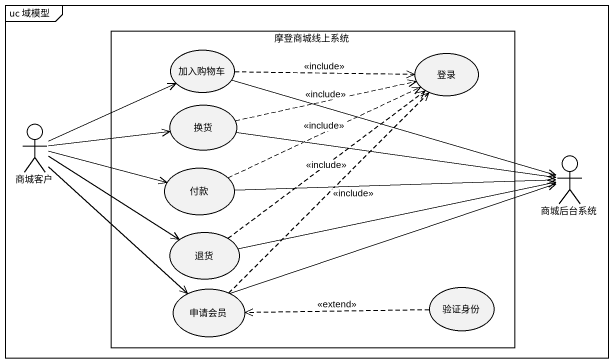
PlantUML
@startuml
mainframe uc 域模型
rectangle 摩登商城线上系统 {
  usecase 加入购物车
  usecase 登录
  usecase 换货
  usecase 付款
  usecase 退货
  usecase 申请会员
  usecase 验证身份
}
actor 商城客户
actor 商城后台系统
加入购物车 .right.> 登录 : <<include>>
加入购物车 -right-> 商城后台系统
换货 .right.> 登录 : <<include>>
换货 -right-> 商城后台系统
商城客户 -right-> 加入购物车
商城客户 -right-> 换货
商城客户 -right-> 付款
商城客户 -right-> 退货
商城客户 --> 申请会员
付款 .right.> 登录 : <<include>>
付款 -right-> 商城后台系统
退货 .up.> 登录 : <<include>>
退货 -right-> 商城后台系统
申请会员 .up.> 登录 : <<include>>
申请会员 -right-> 商城后台系统
验证身份 .left.> 申请会员 : <<extend>>
@enduml
